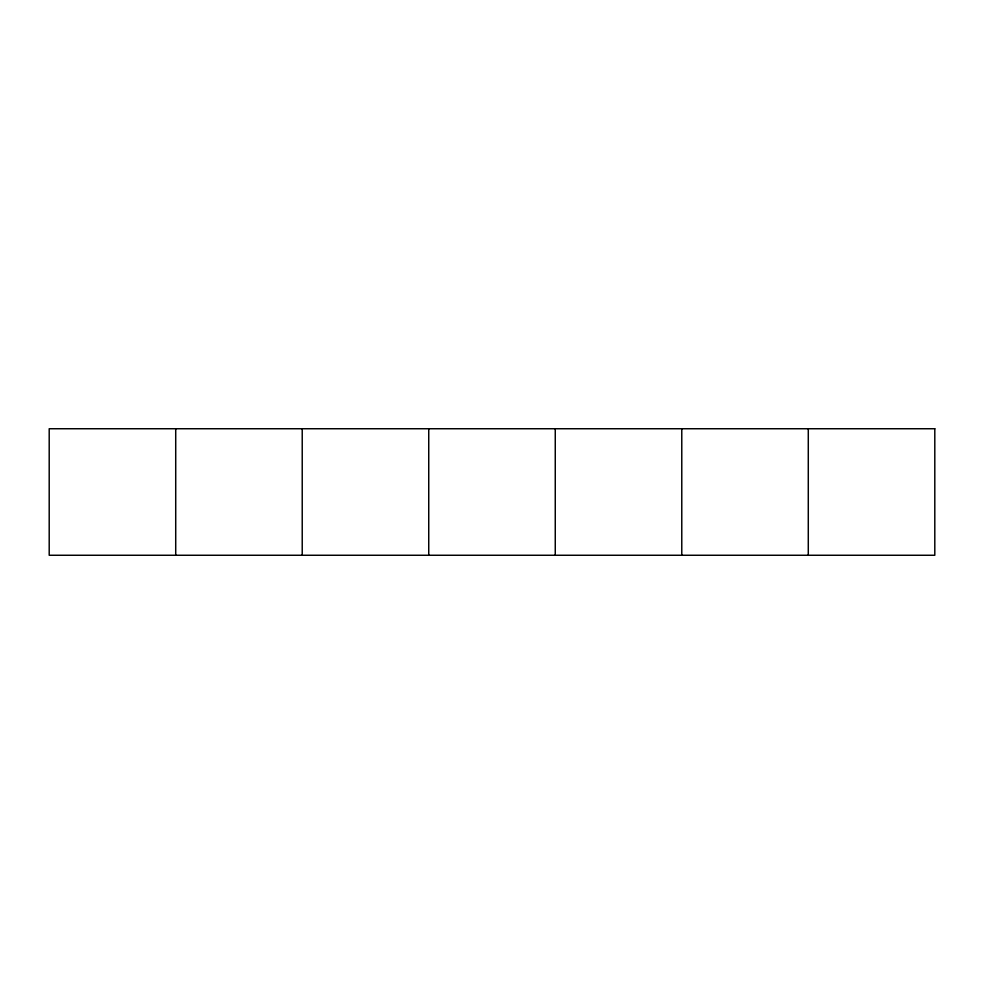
<?xml version="1.0" encoding="UTF-8"?>
<svg xmlns="http://www.w3.org/2000/svg" width="984" height="984" viewBox="0 0 984 984"><rect width="100%" height="100%" fill="white"/><g stroke="black" fill="none" stroke-linecap="round" stroke-linejoin="round"><path stroke-width="1.48" d="M808.282 428.741L808.282 555.259M681.777 428.741L681.777 555.259M555.259 428.741L555.259 555.259M428.741 428.741L428.741 555.259M302.223 428.741L302.223 555.259M175.718 428.741L175.718 555.259M934.8 428.741L49.2 428.741L49.2 555.259L934.8 555.259L934.8 428.741"/></g></svg>
